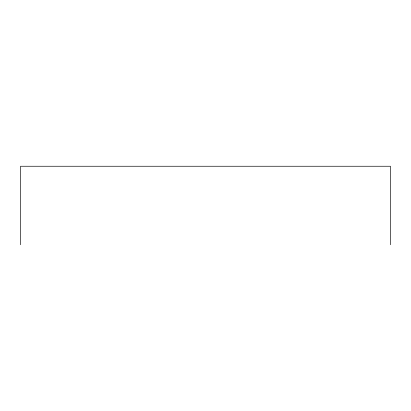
<?xml version="1.0" encoding="UTF-8"?>
<svg xmlns="http://www.w3.org/2000/svg" width="411" height="411" viewBox="0 0 411 411"><rect width="100%" height="100%" fill="white"/><g stroke="black" fill="none" stroke-linecap="round" stroke-linejoin="round"><path stroke-width="0.62" d="M390.45 244.751L390.45 166.25L20.55 166.25L20.55 244.751"/></g></svg>
